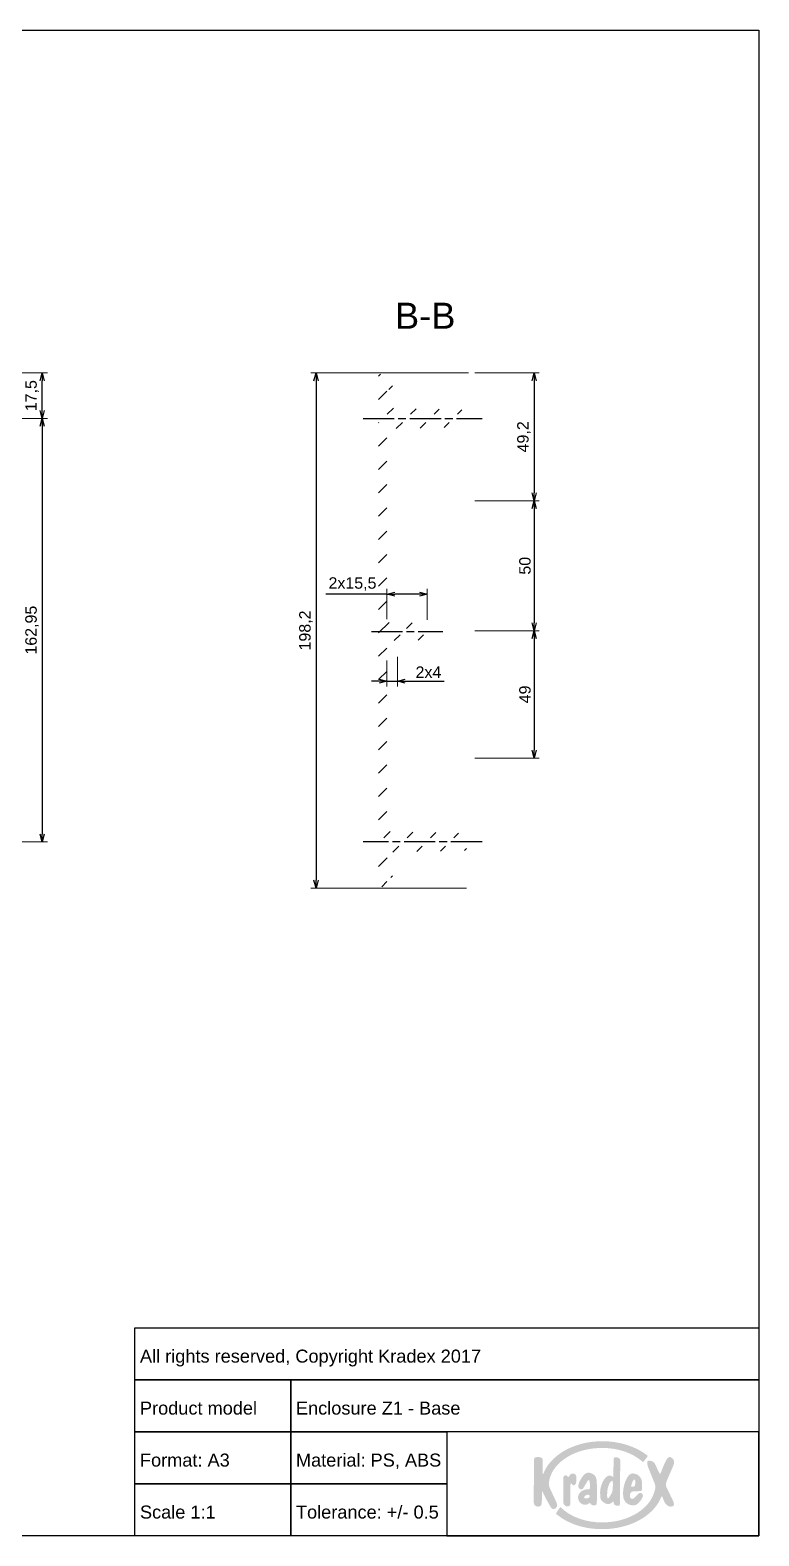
# Paper-space layout 'Base' of a CAD drawing. Header units: millimetres. Extents: x 0 to 413, y 1 to 290.
# Drawn here: x 273.3 to 413.5, y 0.5 to 290.2 of the extents above; entities that cross this region are included whole.
import ezdxf

# ---------------------------------------------------------------- set-up
doc = ezdxf.new("R2010")
doc.units = ezdxf.units.MM
doc.linetypes.add('AM_ISO08W050x2', pattern=[9, 6, -0.75, 1.5, -0.75])
doc.layers.add('MD_Annotation', color=7, linetype='Continuous', lineweight=25)
doc.layers.add('MD_Hatching', color=7, linetype='Continuous', lineweight=25)
doc.layers.add('Tabelka', color=7, linetype='Continuous')
doc.styles.get("Standard").update_dxf_attribs({"font": 'arial.ttf'})
doc.dimstyles.new('ISO-25', dxfattribs={"dimtxt": 2.2, "dimasz": 1.5, "dimexe": 1, "dimexo": 0.625, "dimtad": 1, "dimrnd": 0.05, "dimtxsty": 'Standard', "dimblk": 'OPEN30', "dimcen": 2.5, "dimadec": 0, "dimazin": 0, "dimtfac": 1, "dimtmove": 0, "dimatfit": 3, "dimfxl": 1, "dimlwe": 18, "dimarcsym": 0})

# ---------------------------------------------------------------- blocks, each defined once
blk = doc.blocks.new('_Open30')
at = {"color": 0, "linetype": 'ByBlock', "lineweight": -2}
for p, q in [((-1, 0.27), (0, 0)), ((0, 0), (-1, -0.27)), ((0, 0), (-1, 0))]:
    blk.add_line(p, q, dxfattribs=at)
blk = doc.blocks.new('*D80')
at = {"layer": 'Defpoints', "color": 0, "transparency": 16777216}
for p in [(235.65, 224.25), (275.65, 224.25), (228.9, 215.5)]:
    blk.add_point(p, dxfattribs=at)
at = {"layer": 'MD_Annotation', "color": 0, "lineweight": 18, "transparency": 16777216}
for p, q in [((236.27, 224.25), (276.65, 224.25)), ((229.52, 215.5), (256.5, 215.5)), ((263.52, 215.5), (276.65, 215.5))]:
    blk.add_line(p, q, dxfattribs=at)
at = {"layer": 'MD_Annotation', "color": 0, "lineweight": -2, "transparency": 16777216}
blk.add_line((275.65, 217), (275.65, 222.75), dxfattribs=at)
at = {"layer": 'MD_Annotation', "color": 0, "lineweight": -2, "transparency": 16777216, "xscale": 1.5, "yscale": 1.5, "zscale": 1.5}
for p, rotation in [((275.65, 224.25), 90), ((275.65, 215.5), 270)]:
    blk.add_blockref('_Open30', p, dxfattribs=dict(at, rotation=rotation))
at = {"layer": 'MD_Annotation', "color": 0, "transparency": 16777216, "insert": (273.7, 219.87), "char_height": 2.2, "attachment_point": 5, "rotation": 90}
blk.add_mtext('17,5', dxfattribs=at)
blk = doc.blocks.new('*D81')
at = {"layer": 'Defpoints', "color": 0, "transparency": 16777216}
for p in [(228.9, 215.5), (229.05, 134.02), (275.65, 134.02)]:
    blk.add_point(p, dxfattribs=at)
at = {"layer": 'MD_Annotation', "color": 0, "lineweight": 18, "transparency": 16777216}
for p, q in [((229.52, 215.5), (256.5, 215.5)), ((263.52, 215.5), (276.65, 215.5)), ((229.67, 134.02), (276.65, 134.02))]:
    blk.add_line(p, q, dxfattribs=at)
at = {"layer": 'MD_Annotation', "color": 0, "lineweight": -2, "transparency": 16777216}
blk.add_line((275.65, 214), (275.65, 135.52), dxfattribs=at)
at = {"layer": 'MD_Annotation', "color": 0, "lineweight": -2, "transparency": 16777216, "xscale": 1.5, "yscale": 1.5, "zscale": 1.5}
for p, rotation in [((275.65, 215.5), 90), ((275.65, 134.02), 270)]:
    blk.add_blockref('_Open30', p, dxfattribs=dict(at, rotation=rotation))
at = {"layer": 'MD_Annotation', "color": 0, "transparency": 16777216, "insert": (273.7, 174.76), "char_height": 2.2, "attachment_point": 5, "rotation": 90}
blk.add_mtext('162,95', dxfattribs=at)
blk = doc.blocks.new('*D127')
at = {"layer": 'Defpoints', "color": 0, "transparency": 16777216}
for p in [(341.95, 181.69), (341.95, 176.22), (349.7, 176.1)]:
    blk.add_point(p, dxfattribs=at)
at = {"layer": 'MD_Annotation', "color": 0, "lineweight": 18, "transparency": 16777216}
for p, q in [((341.95, 176.85), (341.95, 182.69)), ((349.7, 176.72), (349.7, 182.69))]:
    blk.add_line(p, q, dxfattribs=at)
at = {"layer": 'MD_Annotation', "color": 0, "lineweight": -2, "transparency": 16777216}
for p, q in [((341.95, 181.69), (330.19, 181.69)), ((348.2, 181.69), (343.45, 181.69))]:
    blk.add_line(p, q, dxfattribs=at)
at = {"layer": 'MD_Annotation', "color": 0, "lineweight": -2, "transparency": 16777216, "xscale": 1.5, "yscale": 1.5, "zscale": 1.5, "rotation": 180}
blk.add_blockref('_Open30', (341.95, 181.69), dxfattribs=at)
at = {"layer": 'MD_Annotation', "color": 0, "lineweight": -2, "transparency": 16777216, "xscale": 1.5, "yscale": 1.5, "zscale": 1.5}
blk.add_blockref('_Open30', (349.7, 181.69), dxfattribs=at)
at = {"layer": 'MD_Annotation', "color": 0, "transparency": 16777216, "insert": (335.32, 183.63), "char_height": 2.2, "attachment_point": 5}
blk.add_mtext('2x15,5', dxfattribs=at)
blk = doc.blocks.new('*D128')
at = {"layer": 'Defpoints', "color": 0, "transparency": 16777216}
for p in [(341.95, 169.57), (343.95, 170.22), (341.95, 164.95)]:
    blk.add_point(p, dxfattribs=at)
at = {"layer": 'MD_Annotation', "color": 0, "lineweight": 18, "transparency": 16777216}
for p, q in [((341.95, 168.95), (341.95, 163.95)), ((343.95, 169.6), (343.95, 163.95))]:
    blk.add_line(p, q, dxfattribs=at)
at = {"layer": 'MD_Annotation', "color": 0, "lineweight": -2, "transparency": 16777216}
for p, q in [((340.45, 164.95), (338.95, 164.95)), ((341.95, 164.95), (343.95, 164.95)), ((345.45, 164.95), (352.92, 164.95))]:
    blk.add_line(p, q, dxfattribs=at)
at = {"layer": 'MD_Annotation', "color": 0, "lineweight": -2, "transparency": 16777216, "xscale": 1.5, "yscale": 1.5, "zscale": 1.5}
blk.add_blockref('_Open30', (341.95, 164.95), dxfattribs=at)
at = {"layer": 'MD_Annotation', "color": 0, "lineweight": -2, "transparency": 16777216, "xscale": 1.5, "yscale": 1.5, "zscale": 1.5, "rotation": 180}
blk.add_blockref('_Open30', (343.95, 164.95), dxfattribs=at)
at = {"layer": 'MD_Annotation', "color": 0, "transparency": 16777216, "insert": (349.93, 166.68), "char_height": 2.2, "attachment_point": 5}
blk.add_mtext('2x4', dxfattribs=at)
blk = doc.blocks.new('*D129')
at = {"layer": 'Defpoints', "color": 0, "transparency": 16777216}
for p in [(358.25, 224.25), (328.31, 125.15), (357.85, 125.15)]:
    blk.add_point(p, dxfattribs=at)
at = {"layer": 'MD_Annotation', "color": 0, "lineweight": 18, "transparency": 16777216}
for p, q in [((357.63, 224.25), (327.31, 224.25)), ((357.23, 125.15), (327.31, 125.15))]:
    blk.add_line(p, q, dxfattribs=at)
at = {"layer": 'MD_Annotation', "color": 0, "lineweight": -2, "transparency": 16777216}
blk.add_line((328.31, 222.75), (328.31, 126.65), dxfattribs=at)
at = {"layer": 'MD_Annotation', "color": 0, "lineweight": -2, "transparency": 16777216, "xscale": 1.5, "yscale": 1.5, "zscale": 1.5}
for p, rotation in [((328.31, 224.25), 90), ((328.31, 125.15), 270)]:
    blk.add_blockref('_Open30', p, dxfattribs=dict(at, rotation=rotation))
at = {"layer": 'MD_Annotation', "color": 0, "transparency": 16777216, "insert": (326.37, 174.7), "char_height": 2.2, "attachment_point": 5, "rotation": 90}
blk.add_mtext('198,2', dxfattribs=at)
blk = doc.blocks.new('*D130')
at = {"layer": 'Defpoints', "color": 0, "transparency": 16777216}
for p in [(358.25, 224.25), (358.25, 199.65), (370.25, 199.65)]:
    blk.add_point(p, dxfattribs=at)
at = {"layer": 'MD_Annotation', "color": 0, "lineweight": 18, "transparency": 16777216}
for p, q in [((358.88, 224.25), (371.25, 224.25)), ((358.88, 199.65), (371.25, 199.65))]:
    blk.add_line(p, q, dxfattribs=at)
at = {"layer": 'MD_Annotation', "color": 0, "lineweight": -2, "transparency": 16777216}
blk.add_line((370.25, 222.75), (370.25, 201.15), dxfattribs=at)
at = {"layer": 'MD_Annotation', "color": 0, "lineweight": -2, "transparency": 16777216, "xscale": 1.5, "yscale": 1.5, "zscale": 1.5}
for p, rotation in [((370.25, 224.25), 90), ((370.25, 199.65), 270)]:
    blk.add_blockref('_Open30', p, dxfattribs=dict(at, rotation=rotation))
at = {"layer": 'MD_Annotation', "color": 0, "transparency": 16777216, "insert": (368.3, 211.95), "char_height": 2.2, "attachment_point": 5, "rotation": 90}
blk.add_mtext('49,2', dxfattribs=at)
blk = doc.blocks.new('*D131')
at = {"layer": 'Defpoints', "color": 0, "transparency": 16777216}
for p in [(358.25, 199.65), (358.25, 174.65), (370.25, 174.65)]:
    blk.add_point(p, dxfattribs=at)
at = {"layer": 'MD_Annotation', "color": 0, "lineweight": 18, "transparency": 16777216}
for p, q in [((358.88, 199.65), (371.25, 199.65)), ((358.88, 174.65), (371.25, 174.65))]:
    blk.add_line(p, q, dxfattribs=at)
at = {"layer": 'MD_Annotation', "color": 0, "lineweight": -2, "transparency": 16777216}
blk.add_line((370.25, 198.15), (370.25, 176.15), dxfattribs=at)
at = {"layer": 'MD_Annotation', "color": 0, "lineweight": -2, "transparency": 16777216, "xscale": 1.5, "yscale": 1.5, "zscale": 1.5}
for p, rotation in [((370.25, 199.65), 90), ((370.25, 174.65), 270)]:
    blk.add_blockref('_Open30', p, dxfattribs=dict(at, rotation=rotation))
at = {"layer": 'MD_Annotation', "color": 0, "transparency": 16777216, "insert": (368.5, 187.15), "char_height": 2.2, "attachment_point": 5, "rotation": 90}
blk.add_mtext('50', dxfattribs=at)
blk = doc.blocks.new('*D132')
at = {"layer": 'Defpoints', "color": 0, "transparency": 16777216}
for p in [(358.25, 174.65), (358.25, 150.15), (370.25, 150.15)]:
    blk.add_point(p, dxfattribs=at)
at = {"layer": 'MD_Annotation', "color": 0, "lineweight": 18, "transparency": 16777216}
for p, q in [((358.88, 174.65), (371.25, 174.65)), ((358.88, 150.15), (371.25, 150.15))]:
    blk.add_line(p, q, dxfattribs=at)
at = {"layer": 'MD_Annotation', "color": 0, "lineweight": -2, "transparency": 16777216}
blk.add_line((370.25, 173.15), (370.25, 151.65), dxfattribs=at)
at = {"layer": 'MD_Annotation', "color": 0, "lineweight": -2, "transparency": 16777216, "xscale": 1.5, "yscale": 1.5, "zscale": 1.5}
for p, rotation in [((370.25, 174.65), 90), ((370.25, 150.15), 270)]:
    blk.add_blockref('_Open30', p, dxfattribs=dict(at, rotation=rotation))
at = {"layer": 'MD_Annotation', "color": 0, "transparency": 16777216, "insert": (368.5, 162.4), "char_height": 2.2, "attachment_point": 5, "rotation": 90}
blk.add_mtext('49', dxfattribs=at)

psp = doc.layouts.new('Base')

# ---------------------------------------------------------------- hatches: boundary and pattern name
at = {"layer": 'MD_Hatching'}
h = psp.add_hatch(dxfattribs=at)
h.set_pattern_fill('ANSI31', color=256, style=0)
h.paths.add_polyline_path([(340.351, 180.2106), (341.951, 180.2106), (341.951, 213.4952), (357.251, 213.8452), (357.251, 214.6952), (340.351, 214.6952)], flags=0)
h.paths.add_polyline_path([(341.951, 137.767), (340.351, 137.767), (340.351, 134.8201), (357.251, 134.8201), (357.251, 135.6701), (341.951, 136.0201)], flags=0)
h.paths.add_polyline_path([(343.001, 219.4122), (341.951, 219.4122), (341.951, 221.0622), (343.001, 221.0622), (343.001, 222.2122), (341.951, 222.2122), (341.951, 224.0012), (340.351, 223.9764), (340.351, 216.2952), (357.251, 216.2952), (357.251, 217.1452), (341.951, 217.4952), (341.951, 218.3622), (343.001, 218.3622)], flags=0)
h.paths.add_polyline_path([(343.001, 127.1622), (343.001, 128.2122), (341.951, 128.2122), (341.951, 129.9122), (343.001, 129.9122), (343.001, 130.9622), (341.951, 130.9622), (341.951, 132.0201), (357.251, 132.3701), (357.251, 133.2201), (340.351, 133.2201), (340.351, 125.4201), (341.951, 125.3952), (341.951, 127.1622)], flags=0)
h.paths.add_polyline_path([(340.351, 171.6237), (341.951, 171.6237), (341.951, 172.7201), (349.701, 172.8451), (349.701, 173.8701), (341.951, 173.8701), (341.951, 175.0701), (349.701, 175.0701), (349.701, 176.0951), (341.951, 176.2201), (341.951, 180.2106), (340.351, 180.2106)], flags=0)
h.paths.add_polyline_path([(341.951, 137.767), (341.951, 169.5701), (343.451, 169.5701), (343.951, 170.1701), (343.951, 170.2701), (343.451, 170.8701), (341.951, 170.8701), (341.951, 171.6237), (340.351, 171.6237), (340.351, 137.767)], flags=0)
at = {"layer": 'Tabelka', "true_color": 0x00539f}
h = psp.add_hatch(color=154, dxfattribs=at)
h.dxf.hatch_style = 2
edge = h.paths.add_edge_path()
edge.add_spline(control_points=[(374.3998, 7.2914), (374.3998, 7.2914), (373.4582, 9.308), (373.4582, 9.308), (372.9748, 10.3222), (373.0834, 10.4151), (373.0904, 10.6962), (373.1014, 10.8241), (373.1456, 11.0698), (373.2199, 11.4391), (374.0942, 14.9288), (378.2973, 17.4402), (383.3785, 17.4402), (386.4867, 17.4402), (389.2577, 16.4096), (391.0876, 14.8082), (391.1595, 14.7453), (391.2506, 14.7188), (391.315, 14.8082), (391.3553, 14.8639), (391.9857, 15.6971), (392.0278, 15.7512), (392.0943, 15.836), (392.1129, 15.9321), (391.9944, 16.024), (389.8502, 17.6913), (386.7829, 18.7314), (383.3787, 18.7314), (378.3091, 18.7314), (373.9897, 16.4202), (372.3431, 13.1818), (372.2969, 13.0862), (372.2853, 13.0589), (372.2297, 12.9462), (371.9398, 12.2442), (371.8596, 12.1309), (371.8725, 12.9297), (371.8725, 12.9297), (371.9022, 15.067), (371.9022, 15.067), (371.9103, 15.5733), (371.5203, 15.7015), (370.894, 15.6872), (370.4211, 15.6766), (370.2145, 15.4739), (370.2131, 15.1232), (370.2131, 15.1232), (370.185, 6.9435), (370.185, 6.9435), (370.1837, 6.5555), (370.4522, 6.1721), (370.9617, 6.1543), (371.4977, 6.1356), (371.6931, 6.457), (371.706, 6.7177), (371.7569, 7.7523), (371.7832, 8.2721), (371.7832, 8.5954), (371.7695, 9.4145), (371.8886, 9.0145), (372.0648, 8.6369), (372.4394, 7.826), (372.9642, 6.8539), (373.4994, 5.981), (373.6798, 5.6867), (374.059, 5.6066), (374.3648, 5.8089), (374.9466, 6.1924), (374.5833, 6.8857), (374.3998, 7.2914), (374.3998, 7.2914), (374.3998, 7.2914), (374.3998, 7.2914)], knot_values=[0, 0, 0, 0, 1, 1, 1, 2, 2, 2, 3, 3, 3, 4, 4, 4, 5, 5, 5, 6, 6, 6, 7, 7, 7, 8, 8, 8, 9, 9, 9, 10, 10, 10, 11, 11, 11, 12, 12, 12, 13, 13, 13, 14, 14, 14, 15, 15, 15, 16, 16, 16, 17, 17, 17, 18, 18, 18, 19, 19, 19, 20, 20, 20, 21, 21, 21, 22, 22, 22, 23, 23, 23, 24, 24, 24, 24], degree=3, periodic=0)
edge = h.paths.add_edge_path()
edge.add_spline(control_points=[(377.5557, 10.4143), (377.7862, 9.9874), (378.3816, 10.3756), (378.3816, 11.0111), (378.3816, 11.1622), (378.3816, 11.8063), (378.3816, 11.8063), (378.3816, 12.2789), (378.0724, 12.5058), (377.7479, 12.5058), (377.3976, 12.5058), (377.2167, 12.4123), (377.112, 12.234), (377.0709, 12.1641), (377.0264, 11.847), (376.8489, 11.8646), (376.6733, 11.8825), (376.626, 12.1626), (376.319, 12.169), (376.0667, 12.169), (375.8475, 12.0403), (375.8475, 11.5155), (375.8475, 11.5155), (375.8475, 7.1267), (375.8475, 7.1267), (375.8475, 6.7577), (376.0545, 6.1906), (376.5975, 6.1906), (377.0994, 6.1906), (377.2109, 6.4754), (377.2154, 6.6755), (377.2154, 6.6755), (377.2073, 8.8737), (377.2288, 9.9685), (377.2418, 10.6295), (377.3046, 10.8784), (377.5557, 10.4143), (377.5557, 10.4143), (377.5557, 10.4143), (377.5557, 10.4143)], knot_values=[0, 0, 0, 0, 1, 1, 1, 2, 2, 2, 3, 3, 3, 4, 4, 4, 5, 5, 5, 6, 6, 6, 7, 7, 7, 8, 8, 8, 9, 9, 9, 10, 10, 10, 11, 11, 11, 12, 12, 12, 13, 13, 13, 13], degree=3, periodic=0)
edge = h.paths.add_edge_path()
edge.add_spline(control_points=[(380.1129, 9.4387), (379.5248, 9.3164), (378.7633, 8.8076), (378.7077, 8.0534), (378.6349, 7.0629), (379.4925, 6.3054), (380.4207, 6.565), (380.8863, 6.6954), (380.8799, 7.0404), (381.1146, 6.7291), (381.2361, 6.5683), (381.4027, 6.3685), (381.7149, 6.3685), (382.059, 6.3685), (382.236, 6.4932), (382.2903, 6.8005), (382.3618, 7.2065), (382.3148, 11.0402), (382.2923, 11.1793), (382.2204, 11.6251), (382.0817, 11.9831), (381.8118, 12.2287), (381.539, 12.4766), (380.9592, 12.7286), (380.5805, 12.6763), (379.8757, 12.5793), (379.3087, 11.6015), (379.0449, 11.0748), (378.9488, 10.883), (378.5624, 10.0512), (378.8517, 9.7621), (378.8517, 9.7621), (379.0152, 9.5984), (379.0152, 9.5984), (379.2568, 9.357), (379.5666, 9.4724), (379.6952, 9.6882), (379.6952, 9.6882), (380.2364, 10.5905), (380.5023, 11.0446), (380.6013, 11.2138), (381.0011, 11.7283), (381.0047, 10.0242), (381.0066, 9.1726), (380.7739, 9.5762), (380.1129, 9.4387), (380.1129, 9.4387), (380.1129, 9.4387), (380.1129, 9.4387)], knot_values=[0, 0, 0, 0, 1, 1, 1, 2, 2, 2, 3, 3, 3, 4, 4, 4, 5, 5, 5, 6, 6, 6, 7, 7, 7, 8, 8, 8, 9, 9, 9, 10, 10, 10, 11, 11, 11, 12, 12, 12, 13, 13, 13, 14, 14, 14, 15, 15, 15, 16, 16, 16, 16], degree=3, periodic=0)
edge = h.paths.add_edge_path()
edge.add_spline(control_points=[(380.4984, 7.7293), (380.1179, 7.6848), (379.6243, 7.7686), (379.9849, 8.1559), (380.2123, 8.4), (380.3992, 8.4194), (380.6516, 8.4508), (381.0822, 8.505), (381.1114, 7.8015), (380.4984, 7.7293)], knot_values=[0, 0, 0, 0, 1, 1, 1, 2, 2, 2, 3, 3, 3, 3], degree=3, periodic=0)
edge = h.paths.add_edge_path()
edge.add_spline(control_points=[(386.3837, 6.3083), (386.6736, 6.3083), (386.7352, 6.3817), (386.7373, 6.5889), (386.7373, 6.5889), (386.8198, 15.0364), (386.8198, 15.0364), (386.8241, 15.5078), (386.2588, 15.6546), (385.9584, 15.6546), (385.7129, 15.6546), (385.5599, 15.5539), (385.5535, 15.2808), (385.5535, 15.2808), (385.472, 11.8657), (385.472, 11.8657), (384.0654, 13.004), (382.9463, 10.2929), (382.9463, 8.9187), (382.9463, 7.5446), (383.043, 7.4417), (383.4546, 7.1005), (383.7802, 6.8311), (384.0731, 6.6452), (384.4452, 6.6452), (384.7209, 6.6452), (384.8926, 6.6917), (385.1821, 6.9137), (385.4712, 7.1354), (385.5567, 7.1505), (385.5567, 7.1505), (385.5567, 7.1505), (385.5567, 6.8588), (385.5567, 6.8588), (385.5567, 6.5647), (385.9069, 6.3083), (386.3837, 6.3083)], knot_values=[0, 0, 0, 0, 1, 1, 1, 2, 2, 2, 3, 3, 3, 4, 4, 4, 5, 5, 5, 6, 6, 6, 7, 7, 7, 8, 8, 8, 9, 9, 9, 10, 10, 10, 11, 11, 11, 12, 12, 12, 12], degree=3, periodic=0)
edge = h.paths.add_edge_path()
edge.add_spline(control_points=[(385.1176, 8.6298), (384.3661, 7.3893), (384.2937, 7.5399), (384.2937, 8.4975), (384.2937, 10.0802), (384.9072, 11.1244), (385.2541, 11.1244), (385.3357, 11.1244), (385.3881, 11.0402), (385.3881, 10.8639), (385.3881, 10.1269), (385.4637, 9.2009), (385.1176, 8.6298), (385.1176, 8.6298), (385.1176, 8.6298), (385.1176, 8.6298)], knot_values=[0, 0, 0, 0, 1, 1, 1, 2, 2, 2, 3, 3, 3, 4, 4, 4, 5, 5, 5, 5], degree=3, periodic=0)
edge = h.paths.add_edge_path()
edge.add_spline(control_points=[(389.4918, 9.0947), (389.4918, 9.0947), (390.6163, 9.1359), (390.6163, 9.1359), (390.8997, 9.1694), (390.9997, 9.2387), (390.9997, 9.5686), (390.9997, 9.5686), (390.9997, 10.786), (390.9997, 10.786), (390.9997, 11.4485), (390.5707, 11.9525), (390.3215, 12.1452), (390.0757, 12.335), (389.597, 12.5509), (389.208, 12.5336), (388.4808, 12.5261), (387.9807, 11.5448), (387.7571, 10.8739), (387.5015, 10.1071), (387.3532, 9.5579), (387.3532, 8.4814), (387.3532, 7.4047), (387.9068, 6.9187), (388.132, 6.7701), (388.9202, 6.2494), (389.7242, 6.2752), (390.1955, 6.7467), (390.4989, 7.0489), (390.9295, 7.4298), (391.1293, 8.0033), (391.1911, 8.1577), (391.1944, 8.457), (391.0219, 8.6295), (390.8315, 8.825), (390.5883, 8.9079), (390.3303, 8.6498), (390.3303, 8.6498), (389.5399, 7.8366), (389.5399, 7.8366), (389.0763, 7.3597), (388.5174, 7.7767), (388.6719, 8.4497), (388.8, 9.0152), (389.0651, 9.0792), (389.4918, 9.0947)], knot_values=[0, 0, 0, 0, 1, 1, 1, 2, 2, 2, 3, 3, 3, 4, 4, 4, 5, 5, 5, 6, 6, 6, 7, 7, 7, 8, 8, 8, 9, 9, 9, 10, 10, 10, 11, 11, 11, 12, 12, 12, 13, 13, 13, 14, 14, 14, 15, 15, 15, 15], degree=3, periodic=0)
edge = h.paths.add_edge_path()
edge.add_spline(control_points=[(388.9235, 10.2385), (389.0358, 10.5424), (389.263, 11.388), (389.53, 11.378), (389.6213, 11.3747), (389.6834, 11.2615), (389.6902, 11.0922), (389.7042, 10.7549), (389.6841, 10.6617), (389.6841, 10.3969), (389.6841, 10.1941), (389.6651, 10.099), (389.4934, 10.0411), (389.0517, 9.8917), (388.8144, 9.9441), (388.9235, 10.2385), (388.9235, 10.2385), (388.9235, 10.2385), (388.9235, 10.2385)], knot_values=[0, 0, 0, 0, 1, 1, 1, 2, 2, 2, 3, 3, 3, 4, 4, 4, 5, 5, 5, 6, 6, 6, 6], degree=3, periodic=0)
edge = h.paths.add_edge_path()
edge.add_spline(control_points=[(395.8566, 9.5495), (395.5281, 10.2142), (395.4687, 10.4435), (395.9645, 11.5885), (395.9645, 11.5885), (397.0227, 14.0316), (397.0227, 14.0316), (397.2239, 14.4961), (397.2623, 15.1001), (396.8577, 15.4274), (396.1187, 16.0248), (395.8321, 15.6055), (395.1296, 13.964), (394.3894, 12.2345), (394.6392, 12.0822), (394.138, 13.0138), (394.138, 13.0138), (393.5087, 14.3292), (393.5087, 14.3292), (393.296, 14.775), (392.9024, 14.9067), (392.5828, 14.9692), (391.8307, 15.1164), (391.8737, 14.4749), (392.2824, 13.4625), (392.2824, 13.4625), (393.0975, 11.4412), (393.0975, 11.4412), (393.4521, 10.5629), (393.6973, 10.181), (393.4758, 9.3445), (393.3978, 9.0494), (393.3038, 8.769), (393.1992, 8.498), (393.1768, 8.4391), (393.1697, 8.4238), (393.1283, 8.3214), (391.9254, 5.3196), (387.9395, 3.1081), (383.3789, 3.1081), (380.1074, 3.1081), (377.219, 4.1915), (375.4258, 5.967), (375.3528, 6.0373), (375.2629, 6.041), (375.189, 5.9629), (375.1255, 5.871), (374.5368, 4.99), (374.4951, 4.9203), (374.4531, 4.8506), (374.481, 4.7553), (374.5307, 4.7144), (376.8069, 2.8247), (379.8538, 1.8173), (383.379, 1.8173), (388.5715, 1.8173), (392.965, 4.2479), (394.5298, 7.6047), (394.5489, 7.6452), (394.5727, 7.6977), (394.5954, 7.7545), (394.9293, 8.7014), (394.8823, 7.7453), (395.4552, 6.8218), (395.9466, 6.0293), (396.4928, 6.1271), (396.8253, 6.2008), (397.2703, 6.3001), (397.2466, 6.7388), (396.8934, 7.4525), (396.8934, 7.4525), (395.8567, 9.5495), (395.8567, 9.5495), (395.8567, 9.5495), (395.8566, 9.5495), (395.8566, 9.5495)], knot_values=[0, 0, 0, 0, 1, 1, 1, 2, 2, 2, 3, 3, 3, 4, 4, 4, 5, 5, 5, 6, 6, 6, 7, 7, 7, 8, 8, 8, 9, 9, 9, 10, 10, 10, 11, 11, 11, 12, 12, 12, 13, 13, 13, 14, 14, 14, 15, 15, 15, 16, 16, 16, 17, 17, 17, 18, 18, 18, 19, 19, 19, 20, 20, 20, 21, 21, 21, 22, 22, 22, 23, 23, 23, 24, 24, 24, 25, 25, 25, 25], degree=3, periodic=0)

# ---------------------------------------------------------------- linework, layer by layer
at = {"layer": 'MD_Annotation', "linetype": 'AM_ISO08W050x2'}
for p, q in [((337.351, 215.4952), (360.251, 215.4952)), ((338.951, 174.4701), (352.701, 174.4701)), ((360.251, 134.0201), (337.351, 134.0201))]:
    psp.add_line(p, q, dxfattribs=at)
at = {"layer": 'Tabelka'}
for points in [[(0.2197, 290.193), (413.4761, 290.193), (413.4761, 0.5211), (0.2197, 0.5211)], [(413.4761, 30.5211), (293.4761, 30.5211), (293.4761, 40.5211), (413.4761, 40.5211)], [(323.4761, 20.5211), (293.4761, 20.5211), (293.4761, 30.5211), (323.4761, 30.5211)], [(413.4761, 20.5211), (323.4761, 20.5211), (323.4761, 30.5211), (413.4761, 30.5211)], [(323.4761, 10.5211), (293.4761, 10.5211), (293.4761, 20.5211), (323.4761, 20.5211)], [(353.4761, 10.5211), (323.4761, 10.5211), (323.4761, 20.5211), (353.4761, 20.5211)], [(413.4761, 20.5211), (353.4761, 20.5211), (353.4761, 0.5211), (413.4761, 0.5211)], [(323.4761, 0.5211), (293.4761, 0.5211), (293.4761, 10.5211), (323.4761, 10.5211)], [(353.4761, 0.5211), (323.4761, 0.5211), (323.4761, 10.5211), (353.4761, 10.5211)]]:
    psp.add_lwpolyline(points, close=True, dxfattribs=at)

# ---------------------------------------------------------------- texts
at = {"insert": (293.4761, 40.5211), "char_height": 2.5, "attachment_point": 1}
psp.add_mtext_dynamic_manual_height_columns('\\P All rights reserved, Copyright Kradex 2017', width=120, gutter_width=12.5, heights=[0], dxfattribs=at)
at = {"layer": 'MD_Annotation', "color": 7, "insert": (349.301, 232.7482), "char_height": 5, "width": 14.290587, "attachment_point": 8}
psp.add_mtext('B-B', dxfattribs=at)
at = {"layer": 'Tabelka', "char_height": 2.5, "attachment_point": 1}
for s, width, heights, insert in [('\\pi15;\\P\\pi0; Product model', 30, [9.9622], (293.4761, 30.5211)), ('\\P Enclosure Z1 - Base ', 90, [0], (323.4761, 30.5211)), ('\\P Format: A3', 30, [0], (293.4761, 20.5211)), ('\\P Material: PS, ABS', 30, [0], (323.4761, 20.5211)), ('\\P Scale 1:1', 30, [0], (293.4761, 10.5211)), ('\\P Tolerance: +/- 0.5', 30, [0], (323.4761, 10.5211))]:
    psp.add_mtext_dynamic_manual_height_columns(s, width=width, gutter_width=12.5, heights=heights, dxfattribs=dict(at, insert=insert))

# ---------------------------------------------------------------- dimensions: what is measured, and where the dimension line sits
at = {"layer": 'MD_Annotation'}
for base, p1, p2, picture, middle in [((275.6475, 224.2482), (228.8975, 215.4952), (235.6475, 224.2482), '*D80', (273.7004, 219.8717)), ((370.251, 199.6482), (358.251, 224.2482), (358.251, 199.6482), '*D130', (368.3039, 211.9482)), ((275.6475, 134.0201), (228.8975, 215.4952), (229.0475, 134.0201), '*D81', (273.7004, 174.7577)), ((370.251, 174.6482), (358.251, 199.6482), (358.251, 174.6482), '*D131', (368.5027, 187.1482)), ((370.251, 150.1482), (358.251, 174.6482), (358.251, 150.1482), '*D132', (368.5027, 162.3982))]:
    dim = psp.add_linear_dim(base=base, p1=p1, p2=p2, angle=90, dimstyle='ISO-25', override={"dimlfac": -2}, dxfattribs=at)
    dim.commit()
    dim.dimension.update_dxf_attribs({"geometry": picture, "text_midpoint": middle})
dim = psp.add_linear_dim(base=(328.3147, 125.1482), p1=(358.251, 224.2482), p2=(357.851, 125.1482), angle=270, dimstyle='ISO-25', override={"dimlfac": -2}, dxfattribs=at)
dim.commit()
dim.dimension.update_dxf_attribs({"geometry": '*D129', "text_midpoint": (328.3147, 174.6982), "dimtype": 160})
dim = psp.add_linear_dim(base=(341.951, 181.6866), p1=(349.701, 176.0951), p2=(341.951, 176.2201), angle=180, text='2x<>', dimstyle='ISO-25', override={"dimlfac": -2, "dimpost": ''}, dxfattribs=at)
dim.commit()
dim.dimension.update_dxf_attribs({"geometry": '*D127', "text_midpoint": (335.3187, 183.6337)})
dim = psp.add_linear_dim(base=(341.951, 164.9474), p1=(343.951, 170.2201), p2=(341.951, 169.5701), text='2x<>', dimstyle='ISO-25', override={"dimlfac": -2, "dimpost": ''}, dxfattribs=at)
dim.commit()
dim.dimension.update_dxf_attribs({"geometry": '*D128', "text_midpoint": (349.9343, 164.9474), "dimtype": 160})

doc.saveas('drawing.dxf')
